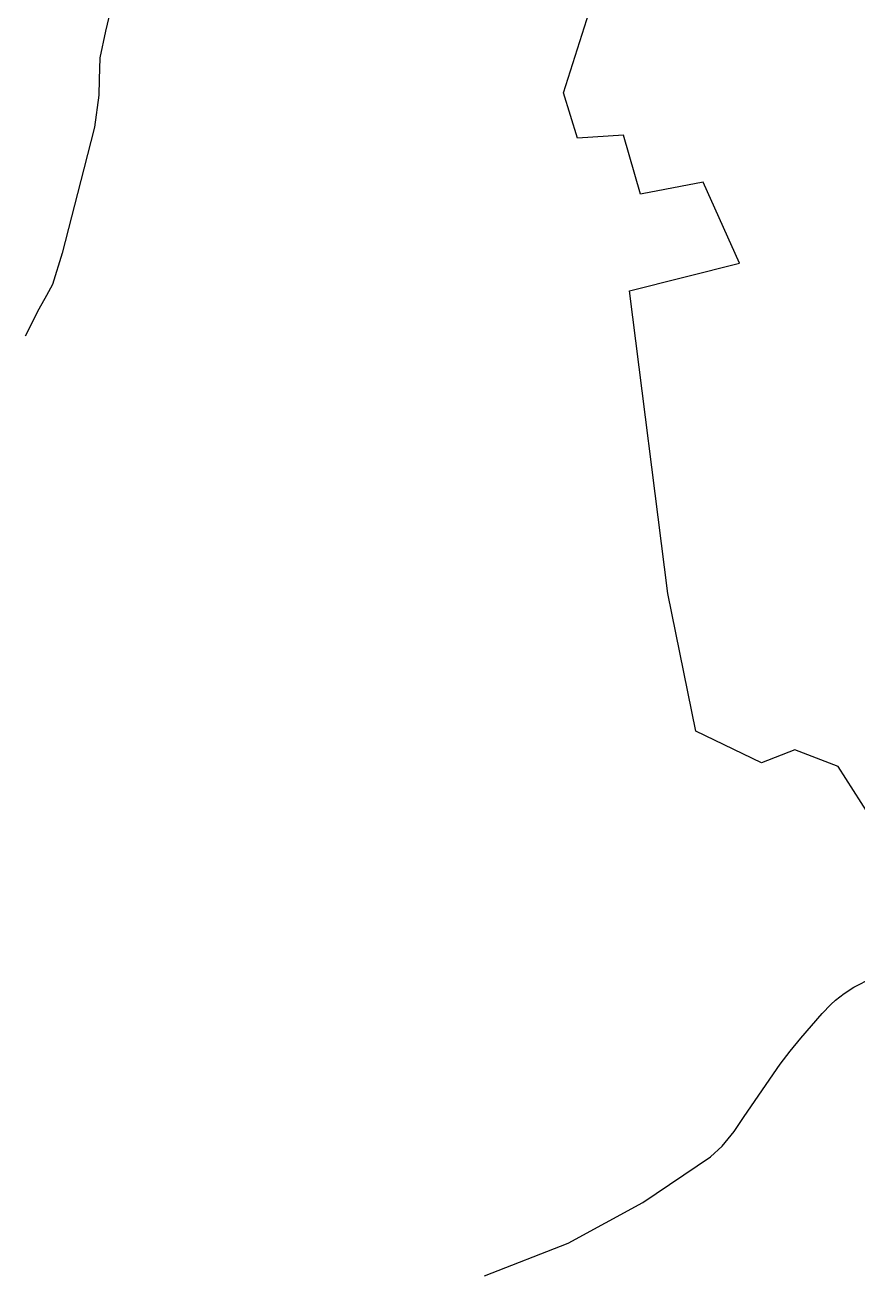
# Model space of a CAD drawing. Extents: x -3657 to 4700, y -7332 to 8131.
# Drawn here: x -3657 to -3136, y -2027 to -1244 of the extents above; entities that cross this region are included whole.
import ezdxf

# ---------------------------------------------------------------- set-up
doc = ezdxf.new("R2010")
doc.units = 0
for name, color, linetype in [('OSM_HIGHWAY_RESIDENTIAL', 8, 'CONTINUOUS'), ('OSM_HIGHWAY_SECONDARY', 8, 'CONTINUOUS'), ('OSM_LANDUSE_FARMLAND', 3, 'CONTINUOUS')]:
    doc.layers.add(name, color=color, linetype=linetype)

msp = doc.modelspace()

# ---------------------------------------------------------------- linework, layer by layer
at = {"layer": 'OSM_HIGHWAY_RESIDENTIAL'}
for p, q in [((-3597.633655, -1207.460816), (-3606.985296, -1247.902411)), ((-3606.985296, -1247.902411), (-3610.474148, -1264.526052)), ((-3610.474148, -1264.526052), (-3610.951969, -1278.114072)), ((-3610.951969, -1278.114072), (-3611.29327, -1287.988182)), ((-3611.29327, -1287.988182), (-3613.82648, -1307.98103)), ((-3613.82648, -1307.98103), (-3620.561482, -1334.04512)), ((-3620.561482, -1334.04512), (-3634.213512, -1386.896069)), ((-3634.213512, -1386.896069), (-3640.15973, -1406.499735)), ((-3640.15973, -1406.499735), (-3644.005052, -1413.349342)), ((-3644.005052, -1413.349342), (-3648.737756, -1421.777917)), ((-3648.737756, -1421.777917), (-3657.399211, -1438.679546))]:
    msp.add_line(p, q, dxfattribs=at)
at = {"layer": 'OSM_HIGHWAY_SECONDARY'}
for p, q in [((-3144.795805, -1850.089655), (-3138.697898, -1846.097758)), ((-3138.697898, -1846.097758), (-3127.245361, -1840.260024)), ((-3153.017361, -1857.00598), (-3150.120097, -1854.281704)), ((-3150.120097, -1854.281704), (-3144.795805, -1850.089655)), ((-3171.872332, -1878.188613), (-3158.470589, -1862.654682)), ((-3158.470589, -1862.654682), (-3153.017361, -1857.00598)), ((-3178.561827, -1886.172409), (-3171.872332, -1878.188613)), ((-3184.765916, -1894.456431), (-3178.561827, -1886.172409)), ((-3198.228335, -1913.715392), (-3184.765916, -1894.456431)), ((-3207.701327, -1927.814909), (-3198.228335, -1913.715392)), ((-3213.579285, -1936.55483), (-3207.701327, -1927.814909)), ((-3221.080317, -1945.606097), (-3213.579285, -1936.55483)), ((-3228.29314, -1952.266674), (-3221.080317, -1945.606097)), ((-3270.713032, -1980.943845), (-3228.29314, -1952.266674)), ((-3317.387808, -2006.318527), (-3270.713032, -1980.943845)), ((-3369.773682, -2026.934067), (-3317.387808, -2006.318527))]:
    msp.add_line(p, q, dxfattribs=at)
at = {"layer": 'OSM_LANDUSE_FARMLAND'}
for p, q in [((-3320.330579, -1286.375855), (-3299.238192, -1219.87017)), ((-3311.623617, -1314.808398), (-3320.330579, -1286.375855)), ((-3282.734404, -1312.973682), (-3311.623617, -1314.808398)), ((-3272.252678, -1349.901517), (-3282.734404, -1312.973682)), ((-3232.889324, -1342.306903), (-3271.115009, -1349.679127)), ((-3210.158693, -1393.134104), (-3232.889324, -1342.306903)), ((-3271.115009, -1349.679127), (-3272.252678, -1349.901517)), ((-3279.139369, -1410.32484), (-3210.158693, -1393.134104)), ((-3255.111795, -1599.723159), (-3279.139369, -1410.32484)), ((-3237.599274, -1685.988183), (-3255.111795, -1599.723159)), ((-3196.423233, -1705.78088), (-3237.599274, -1685.988183)), ((-3175.672147, -1697.66365), (-3196.423233, -1705.78088)), ((-3148.436346, -1708.049256), (-3175.672147, -1697.66365)), ((-3124.43911, -1745.6665), (-3148.436346, -1708.049256))]:
    msp.add_line(p, q, dxfattribs=at)

doc.saveas('drawing.dxf')
